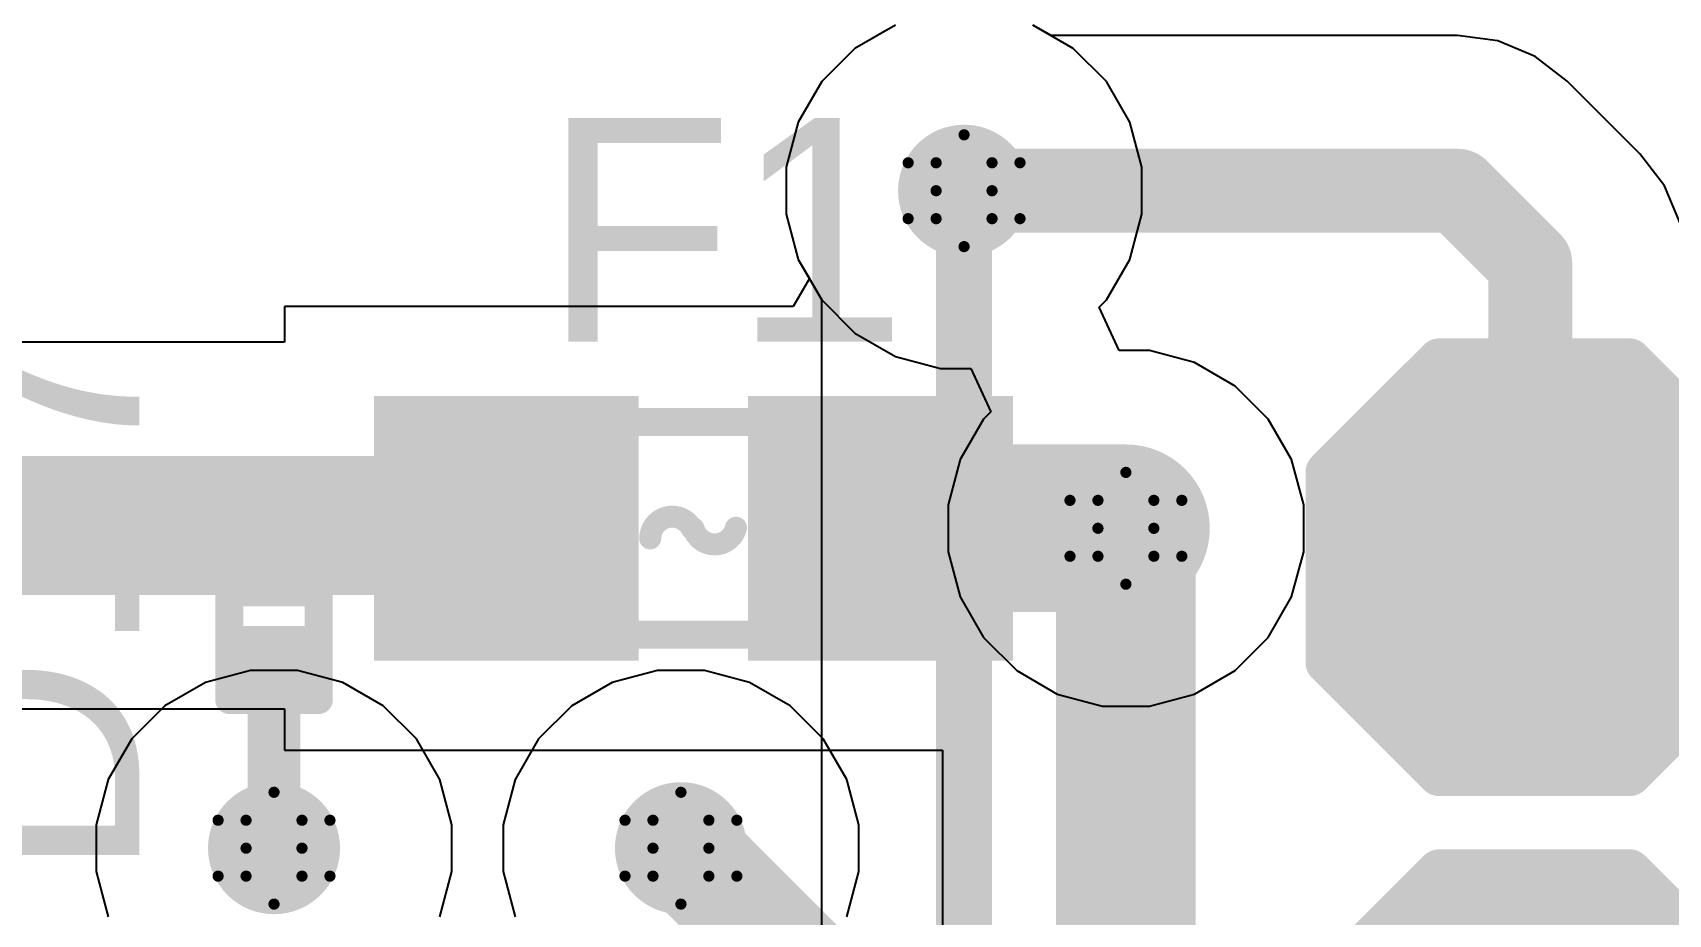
# Model space of a CAD drawing. Header units: inches. Extents: x -3 to 5437, y -3 to 5435.
# Drawn here: x 31.2 to 38.63, y 93.97 to 97.97 of the extents above; entities that cross this region are included whole.
import ezdxf

# ---------------------------------------------------------------- set-up
doc = ezdxf.new("R2010")
doc.units = ezdxf.units.IN
for name, color, linetype in [('Bottom Layer', 5, 'Continuous'), ('Bottom Solder', 6, 'Continuous'), ('Drill Drawing', 1, 'Continuous'), ('GND', 16, 'Continuous'), ('PWR', 76, 'Continuous'), ('Top Layer', 1, 'Continuous'), ('Top Overlay', 2, 'Continuous'), ('Top Paste', 8, 'Continuous'), ('Top Solder', 216, 'Continuous'), ('Via Holes', 16, 'Continuous')]:
    doc.layers.add(name, color=color, linetype=linetype)
doc.styles.add('Arial', font='', dxfattribs={"height": 0.2})
doc.styles.get('Arial').set_extended_font_data('Arial')

# ---------------------------------------------------------------- blocks, each defined once
blk = doc.blocks.new('T__________90')
at = {"layer": 'Top Layer'}
blk.add_hatch(color=1, dxfattribs=at).paths.add_polyline_path([(0.381, 0.762), (-0.381, 0.762), (-0.762, 0.381), (-0.762, -0.381), (-0.381, -0.762), (0.381, -0.762), (0.762, -0.381), (0.762, 0.381)])
at = {"layer": 'Top Paste'}
blk.add_hatch(color=8, dxfattribs=at).paths.add_polyline_path([(0.381, 0.762), (-0.381, 0.762), (-0.762, 0.381), (-0.762, -0.381), (-0.381, -0.762), (0.381, -0.762), (0.762, -0.381), (0.762, 0.381)])
at = {"layer": 'Top Solder'}
blk.add_hatch(color=216, dxfattribs=at).paths.add_polyline_path([(0.4318, 0.8636), (-0.4318, 0.8636), (-0.8636, 0.4318), (-0.8636, -0.4318), (-0.4318, -0.8636), (0.4318, -0.8636), (0.8636, -0.4318), (0.8636, 0.4318)])
at = {"layer": 'Top Overlay'}
for points in [[(-0.9398, 0.4318, 0.2, 0.2, 0), (-0.4318, 0.9398, 0.2, 0.2, 0)], [(-0.4318, 0.9398, 0.2, 0.2, 0), (0.4318, 0.9398, 0.2, 0.2, 0)], [(0.4318, 0.9398, 0.2, 0.2, 0), (0.9398, 0.4318, 0.2, 0.2, 0)], [(-0.9398, -0.4318, 0.2, 0.2, 0), (-0.9398, 0.4318, 0.2, 0.2, 0)], [(0.9398, -0.4318, 0.2, 0.2, 0), (0.9398, 0.4318, 0.2, 0.2, 0)], [(-0.9398, -0.4318, 0.2, 0.2, 0), (-0.4318, -0.9398, 0.2, 0.2, 0)], [(0.4318, -0.9398, 0.2, 0.2, 0), (0.9398, -0.4318, 0.2, 0.2, 0)], [(-0.4318, -0.9398, 0.2, 0.2, 0), (0.4318, -0.9398, 0.2, 0.2, 0)]]:
    blk.add_lwpolyline(points, format="xyseb", dxfattribs=at)
for points in [[(-0.4818, 0.9398, 0.1, 0.1, 1), (-0.3818, 0.9398, 0.1, 0.1, 1)], [(-0.4818, 0.9398, 0.1, 0.1, 1), (-0.3818, 0.9398, 0.1, 0.1, 1)], [(0.3818, 0.9398, 0.1, 0.1, 1), (0.4818, 0.9398, 0.1, 0.1, 1)], [(0.3818, 0.9398, 0.1, 0.1, 1), (0.4818, 0.9398, 0.1, 0.1, 1)], [(-0.9898, 0.4318, 0.1, 0.1, 1), (-0.8898, 0.4318, 0.1, 0.1, 1)], [(-0.9898, 0.4318, 0.1, 0.1, 1), (-0.8898, 0.4318, 0.1, 0.1, 1)], [(0.8898, 0.4318, 0.1, 0.1, 1), (0.9898, 0.4318, 0.1, 0.1, 1)], [(0.8898, 0.4318, 0.1, 0.1, 1), (0.9898, 0.4318, 0.1, 0.1, 1)], [(-0.9898, -0.4318, 0.1, 0.1, 1), (-0.8898, -0.4318, 0.1, 0.1, 1)], [(-0.9898, -0.4318, 0.1, 0.1, 1), (-0.8898, -0.4318, 0.1, 0.1, 1)], [(0.8898, -0.4318, 0.1, 0.1, 1), (0.9898, -0.4318, 0.1, 0.1, 1)], [(0.8898, -0.4318, 0.1, 0.1, 1), (0.9898, -0.4318, 0.1, 0.1, 1)], [(-0.4818, -0.9398, 0.1, 0.1, 1), (-0.3818, -0.9398, 0.1, 0.1, 1)], [(-0.4818, -0.9398, 0.1, 0.1, 1), (-0.3818, -0.9398, 0.1, 0.1, 1)], [(0.3818, -0.9398, 0.1, 0.1, 1), (0.4818, -0.9398, 0.1, 0.1, 1)], [(0.3818, -0.9398, 0.1, 0.1, 1), (0.4818, -0.9398, 0.1, 0.1, 1)]]:
    blk.add_lwpolyline(points, format="xyseb", close=True, dxfattribs=at)
blk = doc.blocks.new('T__________94')
at = {"layer": 'Top Layer'}
blk.add_hatch(color=1, dxfattribs=at).paths.add_polyline_path([(0.381, 0.762), (-0.381, 0.762), (-0.762, 0.381), (-0.762, -0.381), (-0.381, -0.762), (0.381, -0.762), (0.762, -0.381), (0.762, 0.381)])
at = {"layer": 'Top Paste'}
blk.add_hatch(color=8, dxfattribs=at).paths.add_polyline_path([(0.381, 0.762), (-0.381, 0.762), (-0.762, 0.381), (-0.762, -0.381), (-0.381, -0.762), (0.381, -0.762), (0.762, -0.381), (0.762, 0.381)])
at = {"layer": 'Top Solder'}
blk.add_hatch(color=216, dxfattribs=at).paths.add_polyline_path([(0.4318, 0.8636), (-0.4318, 0.8636), (-0.8636, 0.4318), (-0.8636, -0.4318), (-0.4318, -0.8636), (0.4318, -0.8636), (0.8636, -0.4318), (0.8636, 0.4318)])
at = {"layer": 'Top Overlay'}
for points in [[(-0.9398, 0.4318, 0.2, 0.2, 0), (-0.4318, 0.9398, 0.2, 0.2, 0)], [(-0.4318, 0.9398, 0.2, 0.2, 0), (0.4318, 0.9398, 0.2, 0.2, 0)], [(0.4318, 0.9398, 0.2, 0.2, 0), (0.9398, 0.4318, 0.2, 0.2, 0)], [(-0.9398, -0.4318, 0.2, 0.2, 0), (-0.9398, 0.4318, 0.2, 0.2, 0)], [(0.9398, -0.4318, 0.2, 0.2, 0), (0.9398, 0.4318, 0.2, 0.2, 0)], [(-0.9398, -0.4318, 0.2, 0.2, 0), (-0.4318, -0.9398, 0.2, 0.2, 0)], [(0.4318, -0.9398, 0.2, 0.2, 0), (0.9398, -0.4318, 0.2, 0.2, 0)], [(-0.4318, -0.9398, 0.2, 0.2, 0), (0.4318, -0.9398, 0.2, 0.2, 0)]]:
    blk.add_lwpolyline(points, format="xyseb", dxfattribs=at)
for points in [[(-0.4818, 0.9398, 0.1, 0.1, 1), (-0.3818, 0.9398, 0.1, 0.1, 1)], [(-0.4818, 0.9398, 0.1, 0.1, 1), (-0.3818, 0.9398, 0.1, 0.1, 1)], [(0.3818, 0.9398, 0.1, 0.1, 1), (0.4818, 0.9398, 0.1, 0.1, 1)], [(0.3818, 0.9398, 0.1, 0.1, 1), (0.4818, 0.9398, 0.1, 0.1, 1)], [(-0.9898, 0.4318, 0.1, 0.1, 1), (-0.8898, 0.4318, 0.1, 0.1, 1)], [(-0.9898, 0.4318, 0.1, 0.1, 1), (-0.8898, 0.4318, 0.1, 0.1, 1)], [(0.8898, 0.4318, 0.1, 0.1, 1), (0.9898, 0.4318, 0.1, 0.1, 1)], [(0.8898, 0.4318, 0.1, 0.1, 1), (0.9898, 0.4318, 0.1, 0.1, 1)], [(-0.9898, -0.4318, 0.1, 0.1, 1), (-0.8898, -0.4318, 0.1, 0.1, 1)], [(-0.9898, -0.4318, 0.1, 0.1, 1), (-0.8898, -0.4318, 0.1, 0.1, 1)], [(0.8898, -0.4318, 0.1, 0.1, 1), (0.9898, -0.4318, 0.1, 0.1, 1)], [(0.8898, -0.4318, 0.1, 0.1, 1), (0.9898, -0.4318, 0.1, 0.1, 1)], [(-0.4818, -0.9398, 0.1, 0.1, 1), (-0.3818, -0.9398, 0.1, 0.1, 1)], [(-0.4818, -0.9398, 0.1, 0.1, 1), (-0.3818, -0.9398, 0.1, 0.1, 1)], [(0.3818, -0.9398, 0.1, 0.1, 1), (0.4818, -0.9398, 0.1, 0.1, 1)], [(0.3818, -0.9398, 0.1, 0.1, 1), (0.4818, -0.9398, 0.1, 0.1, 1)]]:
    blk.add_lwpolyline(points, format="xyseb", close=True, dxfattribs=at)
blk = doc.blocks.new('F____0603_209')
at = {"layer": 'Top Layer'}
for points in [[(-0.35, -0.5), (-1.35, -0.5), (-1.35, 0.5), (-0.35, 0.5)], [(1.35, -0.5), (0.35, -0.5), (0.35, 0.5), (1.35, 0.5)]]:
    blk.add_hatch(color=1, dxfattribs=at).paths.add_polyline_path(points)
at = {"layer": 'Top Paste'}
for points in [[(-0.35, -0.5), (-1.35, -0.5), (-1.35, 0.5), (-0.35, 0.5)], [(1.35, -0.5), (0.35, -0.5), (0.35, 0.5), (1.35, 0.5)]]:
    blk.add_hatch(color=8, dxfattribs=at).paths.add_polyline_path(points)
at = {"layer": 'Top Solder'}
for points in [[(-0.2484, -0.6016), (-1.4516, -0.6016), (-1.4516, 0.6016), (-0.2484, 0.6016)], [(1.4516, -0.6016), (0.2484, -0.6016), (0.2484, 0.6016), (1.4516, 0.6016)]]:
    blk.add_hatch(color=216, dxfattribs=at).paths.add_polyline_path(points)
at = {"layer": 'Top Overlay'}
for points in [[(0.254, 0.4826, 0.127, 0.127, 0), (-0.254, 0.4826, 0.127, 0.127, 0)], [(-0.1933, -0.0026, 0.1, 0.1, -0.770164), (0, 0, 0.1, 0.1, 0)], [(0.1963, 0.046, 0.1, 0.1, -0.784117), (0.0071, 0.002, 0.1, 0.1, 0)], [(0.254, -0.4826, 0.127, 0.127, 0), (-0.254, -0.4826, 0.127, 0.127, 0)]]:
    blk.add_lwpolyline(points, format="xyseb", dxfattribs=at)
for points in [[(-0.2857, 0.4826, 0.0635, 0.0635, 1), (-0.2223, 0.4826, 0.0635, 0.0635, 1)], [(0.2223, 0.4826, 0.0635, 0.0635, 1), (0.2857, 0.4826, 0.0635, 0.0635, 1)], [(0.1713, 0.046, 0.05, 0.05, 1), (0.2213, 0.046, 0.05, 0.05, 1)], [(-0.2183, -0.0026, 0.05, 0.05, 1), (-0.1684, -0.0026, 0.05, 0.05, 1)], [(-0.025, 0, 0.05, 0.05, 1), (0.025, 0, 0.05, 0.05, 1)], [(-0.0179, 0.002, 0.05, 0.05, 1), (0.0321, 0.002, 0.05, 0.05, 1)], [(-0.2857, -0.4826, 0.0635, 0.0635, 1), (-0.2223, -0.4826, 0.0635, 0.0635, 1)], [(0.2223, -0.4826, 0.0635, 0.0635, 1), (0.2857, -0.4826, 0.0635, 0.0635, 1)]]:
    blk.add_lwpolyline(points, format="xyseb", close=True, dxfattribs=at)
blk = doc.blocks.new('DSN0603_2_212')
at = {"layer": 'Top Layer'}
for points in [[(-0.3, 0.12), (-0.1, 0.12), (-0.1, -0.12), (-0.3, -0.12)], [(0.1, 0.12), (0.3, 0.12), (0.3, -0.12), (0.1, -0.12)]]:
    blk.add_hatch(color=1, dxfattribs=at).paths.add_polyline_path(points)
at = {"layer": 'Top Paste'}
for points in [[(-0.3, 0.12), (-0.1, 0.12), (-0.1, -0.12), (-0.3, -0.12)], [(0.1, 0.12), (0.3, 0.12), (0.3, -0.12), (0.1, -0.12)]]:
    blk.add_hatch(color=8, dxfattribs=at).paths.add_polyline_path(points)
at = {"layer": 'Top Solder'}
for points in [[(-0.355, 0.175), (-0.045, 0.175), (-0.045, -0.175), (-0.355, -0.175)], [(0.045, 0.175), (0.355, 0.175), (0.355, -0.175), (0.045, -0.175)]]:
    blk.add_hatch(color=216, dxfattribs=at).paths.add_polyline_path(points)
at = {"layer": 'Top Overlay'}
for points in [[(-0.381, 0.2032, 0.127, 0.127, 0), (0.381, 0.2032, 0.127, 0.127, 0)], [(-0.381, 0.2032, 0.127, 0.127, 0), (-0.381, -0.2032, 0.127, 0.127, 0)], [(0.381, 0.2032, 0.127, 0.127, 0), (0.381, -0.2032, 0.127, 0.127, 0)], [(-0.381, -0.2032, 0.127, 0.127, 0), (0.381, -0.2032, 0.127, 0.127, 0)]]:
    blk.add_lwpolyline(points, format="xyseb", dxfattribs=at)
for points in [[(-0.4128, 0.2032, 0.0635, 0.0635, 1), (-0.3493, 0.2032, 0.0635, 0.0635, 1)], [(-0.4128, 0.2032, 0.0635, 0.0635, 1), (-0.3493, 0.2032, 0.0635, 0.0635, 1)], [(0.3493, 0.2032, 0.0635, 0.0635, 1), (0.4128, 0.2032, 0.0635, 0.0635, 1)], [(0.3493, 0.2032, 0.0635, 0.0635, 1), (0.4128, 0.2032, 0.0635, 0.0635, 1)], [(-0.4128, -0.2032, 0.0635, 0.0635, 1), (-0.3493, -0.2032, 0.0635, 0.0635, 1)], [(-0.4128, -0.2032, 0.0635, 0.0635, 1), (-0.3493, -0.2032, 0.0635, 0.0635, 1)], [(0.3493, -0.2032, 0.0635, 0.0635, 1), (0.4128, -0.2032, 0.0635, 0.0635, 1)], [(0.3493, -0.2032, 0.0635, 0.0635, 1), (0.4128, -0.2032, 0.0635, 0.0635, 1)]]:
    blk.add_lwpolyline(points, format="xyseb", close=True, dxfattribs=at)

msp = doc.modelspace()

# ---------------------------------------------------------------- hatches: boundary and pattern name
at = {"layer": 'Bottom Layer'}
h = msp.add_hatch(color=5, dxfattribs=at)
edge = h.paths.add_edge_path()
edge.add_arc((35.433, 97.2566), 0.3, 0, 360)
h = msp.add_hatch(color=5, dxfattribs=at)
edge = h.paths.add_edge_path()
edge.add_arc((36.1681, 95.7228), 0.3, 0, 360)
h = msp.add_hatch(color=5, dxfattribs=at)
edge = h.paths.add_edge_path()
edge.add_arc((32.2986, 94.2694), 0.3, 0, 360)
h = msp.add_hatch(color=5, dxfattribs=at)
edge = h.paths.add_edge_path()
edge.add_arc((34.1469, 94.2694), 0.3, 0, 360)
at = {"layer": 'Bottom Solder'}
h = msp.add_hatch(color=6, dxfattribs=at)
edge = h.paths.add_edge_path()
edge.add_arc((36.1681, 95.7228), 0.15, 0, 360)
h = msp.add_hatch(color=6, dxfattribs=at)
edge = h.paths.add_edge_path()
edge.add_arc((32.2986, 94.2694), 0.15, 0, 360)
at = {"layer": 'GND'}
h = msp.add_hatch(color=16, dxfattribs=at)
edge = h.paths.add_edge_path()
edge.add_arc((35.433, 97.2566), 0.3, 0, 360)
h = msp.add_hatch(color=16, dxfattribs=at)
edge = h.paths.add_edge_path()
edge.add_arc((36.1681, 95.7228), 0.3, 0, 360)
h = msp.add_hatch(color=16, dxfattribs=at)
edge = h.paths.add_edge_path()
edge.add_arc((32.2986, 94.2694), 0.3, 0, 360)
h = msp.add_hatch(color=16, dxfattribs=at)
edge = h.paths.add_edge_path()
edge.add_arc((34.1469, 94.2694), 0.3, 0, 360)
at = {"layer": 'PWR'}
h = msp.add_hatch(color=76, dxfattribs=at)
edge = h.paths.add_edge_path()
edge.add_arc((35.433, 97.2566), 0.3, 0, 360)
h = msp.add_hatch(color=76, dxfattribs=at)
edge = h.paths.add_edge_path()
edge.add_arc((36.1681, 95.7228), 0.3, 0, 360)
h = msp.add_hatch(color=76, dxfattribs=at)
edge = h.paths.add_edge_path()
edge.add_arc((32.2986, 94.2694), 0.3, 0, 360)
h = msp.add_hatch(color=76, dxfattribs=at)
edge = h.paths.add_edge_path()
edge.add_arc((34.1469, 94.2694), 0.3, 0, 360)
at = {"layer": 'Top Layer'}
h = msp.add_hatch(color=1, dxfattribs=at)
edge = h.paths.add_edge_path()
edge.add_arc((35.433, 97.2566), 0.3, 0, 360)
for points in [[(28.8442, 95.4202), (33.8535, 95.4202), (33.8535, 96.0511), (28.8442, 96.0511)], [(32.1786, 94.2694), (32.4186, 94.2694), (32.4186, 95.1234), (32.1786, 95.1234)]]:
    msp.add_hatch(color=1, dxfattribs=at).paths.add_polyline_path(points)
h = msp.add_hatch(color=1, dxfattribs=at)
edge = h.paths.add_edge_path()
edge.add_arc((36.1681, 95.7228), 0.3, 0, 360)
h = msp.add_hatch(color=1, dxfattribs=at)
edge = h.paths.add_edge_path()
edge.add_arc((32.2986, 94.2694), 0.3, 0, 360)
h = msp.add_hatch(color=1, dxfattribs=at)
edge = h.paths.add_edge_path()
edge.add_arc((34.1469, 94.2694), 0.3, 0, 360)
at = {"layer": 'Top Solder'}
h = msp.add_hatch(color=216, dxfattribs=at)
edge = h.paths.add_edge_path()
edge.add_arc((36.1681, 95.7228), 0.15, 0, 360)
h = msp.add_hatch(color=216, dxfattribs=at)
edge = h.paths.add_edge_path()
edge.add_arc((32.2986, 94.2694), 0.15, 0, 360)
at = {"layer": 'Via Holes'}
h = msp.add_hatch(color=7, dxfattribs=at)
edge = h.paths.add_edge_path()
edge.add_arc((35.433, 97.2566), 0.15, 0, 360)
h = msp.add_hatch(color=7, dxfattribs=at)
edge = h.paths.add_edge_path()
edge.add_arc((36.1681, 95.7228), 0.15, 0, 360)
h = msp.add_hatch(color=7, dxfattribs=at)
edge = h.paths.add_edge_path()
edge.add_arc((32.2986, 94.2694), 0.15, 0, 360)
h = msp.add_hatch(color=7, dxfattribs=at)
edge = h.paths.add_edge_path()
edge.add_arc((34.1469, 94.2694), 0.15, 0, 360)

# ---------------------------------------------------------------- linework, layer by layer
at = {"layer": 'Bottom Layer'}
for p, q in [((35.0837, 97.9879), (34.9369, 97.9032)), ((34.9369, 97.9032), (34.7864, 97.7527)), ((34.7864, 97.7527), (34.6801, 97.5685)), ((34.6801, 97.5685), (34.625, 97.363)), ((34.625, 97.363), (34.625, 97.1502)), ((34.625, 97.1502), (34.6801, 96.9447)), ((34.6801, 96.9447), (34.7856, 96.762)), ((34.7856, 96.762), (34.7856, 86.0221))]:
    msp.add_line(p, q, dxfattribs=at)
for points in [[(35.433, 86.0221, 0.254, 0.254, 0), (35.433, 97.2566, 0.254, 0.254, 0)], [(36.1681, 88.0367, 0.508, 0.508, 0), (36.1681, 95.7228, 0.508, 0.508, 0)]]:
    msp.add_lwpolyline(points, format="xyseb", dxfattribs=at)
for points in [[(35.3695, 97.2566, 0.127, 0.127, 1), (35.4965, 97.2566, 0.127, 0.127, 1)], [(36.0411, 95.7228, 0.254, 0.254, 1), (36.2951, 95.7228, 0.254, 0.254, 1)]]:
    msp.add_lwpolyline(points, format="xyseb", close=True, dxfattribs=at)
at = {"layer": 'Drill Drawing'}
for points in [[(35.306, 97.3836, 0.0508, 0.0508, 0), (35.433, 97.5106, 0.0508, 0.0508, 0)], [(35.433, 97.5106, 0.0508, 0.0508, 0), (35.56, 97.3836, 0.0508, 0.0508, 0)], [(35.179, 97.3836, 0.0508, 0.0508, 0), (35.306, 97.2566, 0.0508, 0.0508, 0)], [(35.179, 97.3836, 0.0508, 0.0508, 0), (35.306, 97.3836, 0.0508, 0.0508, 0)], [(35.56, 97.3836, 0.0508, 0.0508, 0), (35.687, 97.3836, 0.0508, 0.0508, 0)], [(35.56, 97.2566, 0.0508, 0.0508, 0), (35.687, 97.3836, 0.0508, 0.0508, 0)], [(35.179, 97.1296, 0.0508, 0.0508, 0), (35.306, 97.2566, 0.0508, 0.0508, 0)], [(35.56, 97.2566, 0.0508, 0.0508, 0), (35.687, 97.1296, 0.0508, 0.0508, 0)], [(35.179, 97.1296, 0.0508, 0.0508, 0), (35.306, 97.1296, 0.0508, 0.0508, 0)], [(35.306, 97.1296, 0.0508, 0.0508, 0), (35.433, 97.0026, 0.0508, 0.0508, 0)], [(35.433, 97.0026, 0.0508, 0.0508, 0), (35.56, 97.1296, 0.0508, 0.0508, 0)], [(35.56, 97.1296, 0.0508, 0.0508, 0), (35.687, 97.1296, 0.0508, 0.0508, 0)], [(36.0411, 95.8498, 0.0508, 0.0508, 0), (36.1681, 95.9768, 0.0508, 0.0508, 0)], [(36.1681, 95.9768, 0.0508, 0.0508, 0), (36.2951, 95.8498, 0.0508, 0.0508, 0)], [(35.9141, 95.8498, 0.0508, 0.0508, 0), (36.0411, 95.7228, 0.0508, 0.0508, 0)], [(35.9141, 95.8498, 0.0508, 0.0508, 0), (36.0411, 95.8498, 0.0508, 0.0508, 0)], [(36.2951, 95.8498, 0.0508, 0.0508, 0), (36.4221, 95.8498, 0.0508, 0.0508, 0)], [(36.2951, 95.7228, 0.0508, 0.0508, 0), (36.4221, 95.8498, 0.0508, 0.0508, 0)], [(35.9141, 95.5958, 0.0508, 0.0508, 0), (36.0411, 95.7228, 0.0508, 0.0508, 0)], [(36.2951, 95.7228, 0.0508, 0.0508, 0), (36.4221, 95.5958, 0.0508, 0.0508, 0)], [(35.9141, 95.5958, 0.0508, 0.0508, 0), (36.0411, 95.5958, 0.0508, 0.0508, 0)], [(36.0411, 95.5958, 0.0508, 0.0508, 0), (36.1681, 95.4688, 0.0508, 0.0508, 0)], [(36.1681, 95.4688, 0.0508, 0.0508, 0), (36.2951, 95.5958, 0.0508, 0.0508, 0)], [(36.2951, 95.5958, 0.0508, 0.0508, 0), (36.4221, 95.5958, 0.0508, 0.0508, 0)], [(32.1716, 94.3964, 0.0508, 0.0508, 0), (32.2986, 94.5234, 0.0508, 0.0508, 0)], [(32.2986, 94.5234, 0.0508, 0.0508, 0), (32.4256, 94.3964, 0.0508, 0.0508, 0)], [(34.0199, 94.3964, 0.0508, 0.0508, 0), (34.1469, 94.5234, 0.0508, 0.0508, 0)], [(34.1469, 94.5234, 0.0508, 0.0508, 0), (34.2739, 94.3964, 0.0508, 0.0508, 0)], [(32.0446, 94.3964, 0.0508, 0.0508, 0), (32.1716, 94.2694, 0.0508, 0.0508, 0)], [(32.0446, 94.3964, 0.0508, 0.0508, 0), (32.1716, 94.3964, 0.0508, 0.0508, 0)], [(32.4256, 94.3964, 0.0508, 0.0508, 0), (32.5526, 94.3964, 0.0508, 0.0508, 0)], [(32.4256, 94.2694, 0.0508, 0.0508, 0), (32.5526, 94.3964, 0.0508, 0.0508, 0)], [(33.8929, 94.3964, 0.0508, 0.0508, 0), (34.0199, 94.2694, 0.0508, 0.0508, 0)], [(33.8929, 94.3964, 0.0508, 0.0508, 0), (34.0199, 94.3964, 0.0508, 0.0508, 0)], [(34.2739, 94.3964, 0.0508, 0.0508, 0), (34.4009, 94.3964, 0.0508, 0.0508, 0)], [(34.2739, 94.2694, 0.0508, 0.0508, 0), (34.4009, 94.3964, 0.0508, 0.0508, 0)], [(32.0446, 94.1424, 0.0508, 0.0508, 0), (32.1716, 94.2694, 0.0508, 0.0508, 0)], [(32.4256, 94.2694, 0.0508, 0.0508, 0), (32.5526, 94.1424, 0.0508, 0.0508, 0)], [(33.8929, 94.1424, 0.0508, 0.0508, 0), (34.0199, 94.2694, 0.0508, 0.0508, 0)], [(34.2739, 94.2694, 0.0508, 0.0508, 0), (34.4009, 94.1424, 0.0508, 0.0508, 0)], [(32.0446, 94.1424, 0.0508, 0.0508, 0), (32.1716, 94.1424, 0.0508, 0.0508, 0)], [(32.1716, 94.1424, 0.0508, 0.0508, 0), (32.2986, 94.0154, 0.0508, 0.0508, 0)], [(32.2986, 94.0154, 0.0508, 0.0508, 0), (32.4256, 94.1424, 0.0508, 0.0508, 0)], [(32.4256, 94.1424, 0.0508, 0.0508, 0), (32.5526, 94.1424, 0.0508, 0.0508, 0)], [(33.8929, 94.1424, 0.0508, 0.0508, 0), (34.0199, 94.1424, 0.0508, 0.0508, 0)], [(34.0199, 94.1424, 0.0508, 0.0508, 0), (34.1469, 94.0154, 0.0508, 0.0508, 0)], [(34.1469, 94.0154, 0.0508, 0.0508, 0), (34.2739, 94.1424, 0.0508, 0.0508, 0)], [(34.2739, 94.1424, 0.0508, 0.0508, 0), (34.4009, 94.1424, 0.0508, 0.0508, 0)]]:
    msp.add_lwpolyline(points, format="xyseb", dxfattribs=at)
for points in [[(35.4203, 97.5106, 0.0254, 0.0254, 1), (35.4457, 97.5106, 0.0254, 0.0254, 1)], [(35.4203, 97.5106, 0.0254, 0.0254, 1), (35.4457, 97.5106, 0.0254, 0.0254, 1)], [(35.1663, 97.3836, 0.0254, 0.0254, 1), (35.1917, 97.3836, 0.0254, 0.0254, 1)], [(35.1663, 97.3836, 0.0254, 0.0254, 1), (35.1917, 97.3836, 0.0254, 0.0254, 1)], [(35.2933, 97.3836, 0.0254, 0.0254, 1), (35.3187, 97.3836, 0.0254, 0.0254, 1)], [(35.2933, 97.3836, 0.0254, 0.0254, 1), (35.3187, 97.3836, 0.0254, 0.0254, 1)], [(35.5473, 97.3836, 0.0254, 0.0254, 1), (35.5727, 97.3836, 0.0254, 0.0254, 1)], [(35.5473, 97.3836, 0.0254, 0.0254, 1), (35.5727, 97.3836, 0.0254, 0.0254, 1)], [(35.6743, 97.3836, 0.0254, 0.0254, 1), (35.6997, 97.3836, 0.0254, 0.0254, 1)], [(35.6743, 97.3836, 0.0254, 0.0254, 1), (35.6997, 97.3836, 0.0254, 0.0254, 1)], [(35.2933, 97.2566, 0.0254, 0.0254, 1), (35.3187, 97.2566, 0.0254, 0.0254, 1)], [(35.2933, 97.2566, 0.0254, 0.0254, 1), (35.3187, 97.2566, 0.0254, 0.0254, 1)], [(35.5473, 97.2566, 0.0254, 0.0254, 1), (35.5727, 97.2566, 0.0254, 0.0254, 1)], [(35.5473, 97.2566, 0.0254, 0.0254, 1), (35.5727, 97.2566, 0.0254, 0.0254, 1)], [(35.1663, 97.1296, 0.0254, 0.0254, 1), (35.1917, 97.1296, 0.0254, 0.0254, 1)], [(35.1663, 97.1296, 0.0254, 0.0254, 1), (35.1917, 97.1296, 0.0254, 0.0254, 1)], [(35.2933, 97.1296, 0.0254, 0.0254, 1), (35.3187, 97.1296, 0.0254, 0.0254, 1)], [(35.2933, 97.1296, 0.0254, 0.0254, 1), (35.3187, 97.1296, 0.0254, 0.0254, 1)], [(35.5473, 97.1296, 0.0254, 0.0254, 1), (35.5727, 97.1296, 0.0254, 0.0254, 1)], [(35.5473, 97.1296, 0.0254, 0.0254, 1), (35.5727, 97.1296, 0.0254, 0.0254, 1)], [(35.6743, 97.1296, 0.0254, 0.0254, 1), (35.6997, 97.1296, 0.0254, 0.0254, 1)], [(35.6743, 97.1296, 0.0254, 0.0254, 1), (35.6997, 97.1296, 0.0254, 0.0254, 1)], [(35.4203, 97.0026, 0.0254, 0.0254, 1), (35.4457, 97.0026, 0.0254, 0.0254, 1)], [(35.4203, 97.0026, 0.0254, 0.0254, 1), (35.4457, 97.0026, 0.0254, 0.0254, 1)], [(36.1554, 95.9768, 0.0254, 0.0254, 1), (36.1808, 95.9768, 0.0254, 0.0254, 1)], [(36.1554, 95.9768, 0.0254, 0.0254, 1), (36.1808, 95.9768, 0.0254, 0.0254, 1)], [(35.9014, 95.8498, 0.0254, 0.0254, 1), (35.9268, 95.8498, 0.0254, 0.0254, 1)], [(35.9014, 95.8498, 0.0254, 0.0254, 1), (35.9268, 95.8498, 0.0254, 0.0254, 1)], [(36.0284, 95.8498, 0.0254, 0.0254, 1), (36.0538, 95.8498, 0.0254, 0.0254, 1)], [(36.0284, 95.8498, 0.0254, 0.0254, 1), (36.0538, 95.8498, 0.0254, 0.0254, 1)], [(36.2824, 95.8498, 0.0254, 0.0254, 1), (36.3078, 95.8498, 0.0254, 0.0254, 1)], [(36.2824, 95.8498, 0.0254, 0.0254, 1), (36.3078, 95.8498, 0.0254, 0.0254, 1)], [(36.4094, 95.8498, 0.0254, 0.0254, 1), (36.4348, 95.8498, 0.0254, 0.0254, 1)], [(36.4094, 95.8498, 0.0254, 0.0254, 1), (36.4348, 95.8498, 0.0254, 0.0254, 1)], [(36.0284, 95.7228, 0.0254, 0.0254, 1), (36.0538, 95.7228, 0.0254, 0.0254, 1)], [(36.0284, 95.7228, 0.0254, 0.0254, 1), (36.0538, 95.7228, 0.0254, 0.0254, 1)], [(36.2824, 95.7228, 0.0254, 0.0254, 1), (36.3078, 95.7228, 0.0254, 0.0254, 1)], [(36.2824, 95.7228, 0.0254, 0.0254, 1), (36.3078, 95.7228, 0.0254, 0.0254, 1)], [(35.9014, 95.5958, 0.0254, 0.0254, 1), (35.9268, 95.5958, 0.0254, 0.0254, 1)], [(35.9014, 95.5958, 0.0254, 0.0254, 1), (35.9268, 95.5958, 0.0254, 0.0254, 1)], [(36.0284, 95.5958, 0.0254, 0.0254, 1), (36.0538, 95.5958, 0.0254, 0.0254, 1)], [(36.0284, 95.5958, 0.0254, 0.0254, 1), (36.0538, 95.5958, 0.0254, 0.0254, 1)], [(36.2824, 95.5958, 0.0254, 0.0254, 1), (36.3078, 95.5958, 0.0254, 0.0254, 1)], [(36.2824, 95.5958, 0.0254, 0.0254, 1), (36.3078, 95.5958, 0.0254, 0.0254, 1)], [(36.4094, 95.5958, 0.0254, 0.0254, 1), (36.4348, 95.5958, 0.0254, 0.0254, 1)], [(36.4094, 95.5958, 0.0254, 0.0254, 1), (36.4348, 95.5958, 0.0254, 0.0254, 1)], [(36.1554, 95.4688, 0.0254, 0.0254, 1), (36.1808, 95.4688, 0.0254, 0.0254, 1)], [(36.1554, 95.4688, 0.0254, 0.0254, 1), (36.1808, 95.4688, 0.0254, 0.0254, 1)], [(32.2859, 94.5234, 0.0254, 0.0254, 1), (32.3113, 94.5234, 0.0254, 0.0254, 1)], [(32.2859, 94.5234, 0.0254, 0.0254, 1), (32.3113, 94.5234, 0.0254, 0.0254, 1)], [(34.1342, 94.5234, 0.0254, 0.0254, 1), (34.1596, 94.5234, 0.0254, 0.0254, 1)], [(34.1342, 94.5234, 0.0254, 0.0254, 1), (34.1596, 94.5234, 0.0254, 0.0254, 1)], [(32.0319, 94.3964, 0.0254, 0.0254, 1), (32.0573, 94.3964, 0.0254, 0.0254, 1)], [(32.0319, 94.3964, 0.0254, 0.0254, 1), (32.0573, 94.3964, 0.0254, 0.0254, 1)], [(32.1589, 94.3964, 0.0254, 0.0254, 1), (32.1843, 94.3964, 0.0254, 0.0254, 1)], [(32.1589, 94.3964, 0.0254, 0.0254, 1), (32.1843, 94.3964, 0.0254, 0.0254, 1)], [(32.4129, 94.3964, 0.0254, 0.0254, 1), (32.4383, 94.3964, 0.0254, 0.0254, 1)], [(32.4129, 94.3964, 0.0254, 0.0254, 1), (32.4383, 94.3964, 0.0254, 0.0254, 1)], [(32.5399, 94.3964, 0.0254, 0.0254, 1), (32.5653, 94.3964, 0.0254, 0.0254, 1)], [(32.5399, 94.3964, 0.0254, 0.0254, 1), (32.5653, 94.3964, 0.0254, 0.0254, 1)], [(33.8802, 94.3964, 0.0254, 0.0254, 1), (33.9056, 94.3964, 0.0254, 0.0254, 1)], [(33.8802, 94.3964, 0.0254, 0.0254, 1), (33.9056, 94.3964, 0.0254, 0.0254, 1)], [(34.0072, 94.3964, 0.0254, 0.0254, 1), (34.0326, 94.3964, 0.0254, 0.0254, 1)], [(34.0072, 94.3964, 0.0254, 0.0254, 1), (34.0326, 94.3964, 0.0254, 0.0254, 1)], [(34.2612, 94.3964, 0.0254, 0.0254, 1), (34.2866, 94.3964, 0.0254, 0.0254, 1)], [(34.2612, 94.3964, 0.0254, 0.0254, 1), (34.2866, 94.3964, 0.0254, 0.0254, 1)], [(34.3882, 94.3964, 0.0254, 0.0254, 1), (34.4136, 94.3964, 0.0254, 0.0254, 1)], [(34.3882, 94.3964, 0.0254, 0.0254, 1), (34.4136, 94.3964, 0.0254, 0.0254, 1)], [(32.1589, 94.2694, 0.0254, 0.0254, 1), (32.1843, 94.2694, 0.0254, 0.0254, 1)], [(32.1589, 94.2694, 0.0254, 0.0254, 1), (32.1843, 94.2694, 0.0254, 0.0254, 1)], [(32.4129, 94.2694, 0.0254, 0.0254, 1), (32.4383, 94.2694, 0.0254, 0.0254, 1)], [(32.4129, 94.2694, 0.0254, 0.0254, 1), (32.4383, 94.2694, 0.0254, 0.0254, 1)], [(34.0072, 94.2694, 0.0254, 0.0254, 1), (34.0326, 94.2694, 0.0254, 0.0254, 1)], [(34.0072, 94.2694, 0.0254, 0.0254, 1), (34.0326, 94.2694, 0.0254, 0.0254, 1)], [(34.2612, 94.2694, 0.0254, 0.0254, 1), (34.2866, 94.2694, 0.0254, 0.0254, 1)], [(34.2612, 94.2694, 0.0254, 0.0254, 1), (34.2866, 94.2694, 0.0254, 0.0254, 1)], [(32.0319, 94.1424, 0.0254, 0.0254, 1), (32.0573, 94.1424, 0.0254, 0.0254, 1)], [(32.0319, 94.1424, 0.0254, 0.0254, 1), (32.0573, 94.1424, 0.0254, 0.0254, 1)], [(32.1589, 94.1424, 0.0254, 0.0254, 1), (32.1843, 94.1424, 0.0254, 0.0254, 1)], [(32.1589, 94.1424, 0.0254, 0.0254, 1), (32.1843, 94.1424, 0.0254, 0.0254, 1)], [(32.4129, 94.1424, 0.0254, 0.0254, 1), (32.4383, 94.1424, 0.0254, 0.0254, 1)], [(32.4129, 94.1424, 0.0254, 0.0254, 1), (32.4383, 94.1424, 0.0254, 0.0254, 1)], [(32.5399, 94.1424, 0.0254, 0.0254, 1), (32.5653, 94.1424, 0.0254, 0.0254, 1)], [(32.5399, 94.1424, 0.0254, 0.0254, 1), (32.5653, 94.1424, 0.0254, 0.0254, 1)], [(33.8802, 94.1424, 0.0254, 0.0254, 1), (33.9056, 94.1424, 0.0254, 0.0254, 1)], [(33.8802, 94.1424, 0.0254, 0.0254, 1), (33.9056, 94.1424, 0.0254, 0.0254, 1)], [(34.0072, 94.1424, 0.0254, 0.0254, 1), (34.0326, 94.1424, 0.0254, 0.0254, 1)], [(34.0072, 94.1424, 0.0254, 0.0254, 1), (34.0326, 94.1424, 0.0254, 0.0254, 1)], [(34.2612, 94.1424, 0.0254, 0.0254, 1), (34.2866, 94.1424, 0.0254, 0.0254, 1)], [(34.2612, 94.1424, 0.0254, 0.0254, 1), (34.2866, 94.1424, 0.0254, 0.0254, 1)], [(34.3882, 94.1424, 0.0254, 0.0254, 1), (34.4136, 94.1424, 0.0254, 0.0254, 1)], [(34.3882, 94.1424, 0.0254, 0.0254, 1), (34.4136, 94.1424, 0.0254, 0.0254, 1)], [(32.2859, 94.0154, 0.0254, 0.0254, 1), (32.3113, 94.0154, 0.0254, 0.0254, 1)], [(32.2859, 94.0154, 0.0254, 0.0254, 1), (32.3113, 94.0154, 0.0254, 0.0254, 1)], [(34.1342, 94.0154, 0.0254, 0.0254, 1), (34.1596, 94.0154, 0.0254, 0.0254, 1)], [(34.1342, 94.0154, 0.0254, 0.0254, 1), (34.1596, 94.0154, 0.0254, 0.0254, 1)]]:
    msp.add_lwpolyline(points, format="xyseb", close=True, dxfattribs=at)
at = {"layer": 'GND'}
for p, q in [((35.1211, 98.0095), (34.9369, 97.9032)), ((35.9291, 97.9032), (35.7449, 98.0095)), ((34.9369, 97.9032), (34.7864, 97.7527)), ((36.0796, 97.7527), (35.9291, 97.9032)), ((34.7864, 97.7527), (34.6801, 97.5685)), ((36.1859, 97.5685), (36.0796, 97.7527)), ((34.6801, 97.5685), (34.625, 97.363)), ((36.241, 97.363), (36.1859, 97.5685)), ((34.625, 97.363), (34.625, 97.1502)), ((36.241, 97.1502), (36.241, 97.363)), ((34.625, 97.1502), (34.6801, 96.9447)), ((36.1859, 96.9447), (36.241, 97.1502)), ((34.6801, 96.9447), (34.7864, 96.7605)), ((36.0796, 96.7605), (36.1859, 96.9447)), ((34.7864, 96.7605), (34.9369, 96.61)), ((36.047, 96.7279), (36.0796, 96.7605)), ((36.1372, 96.5308), (36.047, 96.7279)), ((34.9369, 96.61), (35.1211, 96.5037)), ((36.2745, 96.5308), (36.1372, 96.5308)), ((36.48, 96.4757), (36.2745, 96.5308)), ((35.1211, 96.5037), (35.3266, 96.4486)), ((35.3266, 96.4486), (35.4638, 96.4486)), ((35.4638, 96.4486), (35.5541, 96.2515)), ((36.6642, 96.3693), (36.48, 96.4757)), ((36.8146, 96.2189), (36.6642, 96.3693)), ((35.5215, 96.2189), (35.4152, 96.0347)), ((35.5541, 96.2515), (35.5215, 96.2189)), ((36.921, 96.0347), (36.8146, 96.2189)), ((35.4152, 96.0347), (35.3601, 95.8292)), ((36.9761, 95.8292), (36.921, 96.0347)), ((35.3601, 95.8292), (35.3601, 95.6164)), ((36.9761, 95.6164), (36.9761, 95.8292)), ((35.3601, 95.6164), (35.4152, 95.4109)), ((36.921, 95.4109), (36.9761, 95.6164)), ((35.4152, 95.4109), (35.5215, 95.2267)), ((36.8146, 95.2267), (36.921, 95.4109)), ((35.5215, 95.2267), (35.672, 95.0762)), ((36.6642, 95.0762), (36.8146, 95.2267)), ((35.672, 95.0762), (35.8562, 94.9699)), ((36.48, 94.9699), (36.6642, 95.0762)), ((35.8562, 94.9699), (36.0617, 94.9148)), ((36.2745, 94.9148), (36.48, 94.9699)), ((36.0617, 94.9148), (36.2745, 94.9148))]:
    msp.add_line(p, q, dxfattribs=at)
at = {"layer": 'PWR'}
for p, q in [((35.1211, 98.0095), (34.9369, 97.9032)), ((35.9291, 97.9032), (35.7449, 98.0095)), ((34.9369, 97.9032), (34.7864, 97.7527)), ((36.0796, 97.7527), (35.9291, 97.9032)), ((34.7864, 97.7527), (34.6801, 97.5685)), ((36.1859, 97.5685), (36.0796, 97.7527)), ((34.6801, 97.5685), (34.625, 97.363)), ((36.241, 97.363), (36.1859, 97.5685)), ((34.625, 97.363), (34.625, 97.1502)), ((36.241, 97.1502), (36.241, 97.363)), ((34.625, 97.1502), (34.6801, 96.9447)), ((36.1859, 96.9447), (36.241, 97.1502)), ((34.6801, 96.9447), (34.7864, 96.7605)), ((36.0796, 96.7605), (36.1859, 96.9447)), ((34.7864, 96.7605), (34.9369, 96.61)), ((36.047, 96.7279), (36.0796, 96.7605)), ((36.1372, 96.5308), (36.047, 96.7279)), ((34.9369, 96.61), (35.1211, 96.5037)), ((36.2745, 96.5308), (36.1372, 96.5308)), ((36.48, 96.4757), (36.2745, 96.5308)), ((35.1211, 96.5037), (35.3266, 96.4486)), ((35.3266, 96.4486), (35.4638, 96.4486)), ((35.4638, 96.4486), (35.5541, 96.2515)), ((36.6642, 96.3693), (36.48, 96.4757)), ((36.8146, 96.2189), (36.6642, 96.3693)), ((35.5215, 96.2189), (35.4152, 96.0347)), ((35.5541, 96.2515), (35.5215, 96.2189)), ((36.921, 96.0347), (36.8146, 96.2189)), ((35.4152, 96.0347), (35.3601, 95.8292)), ((36.9761, 95.8292), (36.921, 96.0347)), ((35.3601, 95.8292), (35.3601, 95.6164)), ((36.9761, 95.6164), (36.9761, 95.8292)), ((35.3601, 95.6164), (35.4152, 95.4109)), ((36.921, 95.4109), (36.9761, 95.6164)), ((35.4152, 95.4109), (35.5215, 95.2267)), ((36.8146, 95.2267), (36.921, 95.4109)), ((35.5215, 95.2267), (35.672, 95.0762)), ((36.6642, 95.0762), (36.8146, 95.2267)), ((31.9867, 95.0224), (31.8024, 94.916)), ((32.1922, 95.0774), (31.9867, 95.0224)), ((32.4049, 95.0774), (32.1922, 95.0774)), ((32.6104, 95.0224), (32.4049, 95.0774)), ((32.7947, 94.916), (32.6104, 95.0224)), ((33.8351, 95.0224), (33.6508, 94.916)), ((34.0406, 95.0774), (33.8351, 95.0224)), ((34.2533, 95.0774), (34.0406, 95.0774)), ((34.4588, 95.0224), (34.2533, 95.0774)), ((34.6431, 94.916), (34.4588, 95.0224)), ((35.672, 95.0762), (35.8562, 94.9699)), ((36.48, 94.9699), (36.6642, 95.0762)), ((35.8562, 94.9699), (36.0617, 94.9148)), ((36.2745, 94.9148), (36.48, 94.9699)), ((31.8024, 94.916), (31.652, 94.7656)), ((32.9451, 94.7656), (32.7947, 94.916)), ((33.6508, 94.916), (33.5004, 94.7656)), ((34.7935, 94.7656), (34.6431, 94.916)), ((36.0617, 94.9148), (36.2745, 94.9148)), ((31.652, 94.7656), (31.5456, 94.5813)), ((33.0515, 94.5813), (32.9451, 94.7656)), ((33.5004, 94.7656), (33.394, 94.5813)), ((34.8999, 94.5813), (34.7935, 94.7656)), ((31.5456, 94.5813), (31.4906, 94.3758)), ((33.1066, 94.3758), (33.0515, 94.5813)), ((33.394, 94.5813), (33.3389, 94.3758)), ((34.9549, 94.3758), (34.8999, 94.5813)), ((31.4906, 94.3758), (31.4906, 94.1631)), ((33.1066, 94.1631), (33.1066, 94.3758)), ((33.3389, 94.3758), (33.3389, 94.1631)), ((34.9549, 94.1631), (34.9549, 94.3758)), ((31.4906, 94.1631), (31.5456, 93.9576)), ((33.0515, 93.9576), (33.1066, 94.1631)), ((33.3389, 94.1631), (33.394, 93.9576)), ((34.8999, 93.9576), (34.9549, 94.1631))]:
    msp.add_line(p, q, dxfattribs=at)
at = {"layer": 'Top Layer'}
for p, q in [((35.1211, 98.0095), (34.9369, 97.9032)), ((35.8287, 97.9611), (35.7449, 98.0095)), ((37.6748, 97.9611), (35.8287, 97.9611)), ((37.8571, 97.9371), (37.6748, 97.9611)), ((38.027, 97.8667), (37.8571, 97.9371)), ((34.9369, 97.9032), (34.7864, 97.7527)), ((38.1729, 97.7548), (38.027, 97.8667)), ((34.7864, 97.7527), (34.6801, 97.5685)), ((38.5031, 97.4246), (38.1729, 97.7548)), ((34.6801, 97.5685), (34.625, 97.363)), ((38.6151, 97.2787), (38.5031, 97.4246)), ((34.625, 97.363), (34.625, 97.1502)), ((38.6855, 97.1087), (38.6151, 97.2787)), ((34.625, 97.1502), (34.6801, 96.9447)), ((34.6801, 96.9447), (34.7303, 96.8578)), ((34.7303, 96.8578), (34.6569, 96.7308)), ((34.6569, 96.7308), (32.3456, 96.7308)), ((32.3456, 96.7308), (32.3456, 96.569)), ((32.3456, 96.569), (29.8477, 96.569)), ((29.8734, 94.9022), (32.3456, 94.9022)), ((32.3456, 94.9022), (32.3456, 94.7148)), ((32.3456, 94.7148), (35.3355, 94.7148)), ((35.3355, 94.7148), (35.3355, 93.6513))]:
    msp.add_line(p, q, dxfattribs=at)
for points in [[(35.433, 97.2566, 0.381, 0.381, 0), (37.6748, 97.2566, 0.381, 0.381, 0)], [(37.6748, 97.2566, 0.381, 0.381, 0), (38.005, 96.9264, 0.381, 0.381, 0)], [(38.005, 95.5646, 0.381, 0.381, 0), (38.005, 96.9264, 0.381, 0.381, 0)], [(35.0535, 95.7228, 0.762, 0.762, 0), (36.1681, 95.7228, 0.762, 0.762, 0)], [(36.1681, 93.6513, 0.635, 0.635, 0), (36.1681, 95.7228, 0.635, 0.635, 0)], [(38.005, 95.5646, 0.254, 0.254, 0), (38.0238, 95.5458, 0.254, 0.254, 0)], [(34.1469, 94.2694, 0.508, 0.508, 0), (35.1884, 93.228, 0.508, 0.508, 0)]]:
    msp.add_lwpolyline(points, format="xyseb", dxfattribs=at)
for points in [[(35.3377, 97.2566, 0.1905, 0.1905, 1), (35.5282, 97.2566, 0.1905, 0.1905, 1)], [(37.5795, 97.2566, 0.1905, 0.1905, 1), (37.77, 97.2566, 0.1905, 0.1905, 1)], [(37.5795, 97.2566, 0.1905, 0.1905, 1), (37.77, 97.2566, 0.1905, 0.1905, 1)], [(37.9097, 96.9264, 0.1905, 0.1905, 1), (38.1002, 96.9264, 0.1905, 0.1905, 1)], [(37.9097, 96.9264, 0.1905, 0.1905, 1), (38.1002, 96.9264, 0.1905, 0.1905, 1)], [(34.863, 95.7228, 0.381, 0.381, 1), (35.244, 95.7228, 0.381, 0.381, 1)], [(35.9776, 95.7228, 0.381, 0.381, 1), (36.3586, 95.7228, 0.381, 0.381, 1)], [(36.0093, 95.7228, 0.3175, 0.3175, 1), (36.3268, 95.7228, 0.3175, 0.3175, 1)], [(37.9097, 95.5646, 0.1905, 0.1905, 1), (38.1002, 95.5646, 0.1905, 0.1905, 1)], [(37.9415, 95.5646, 0.127, 0.127, 1), (38.0685, 95.5646, 0.127, 0.127, 1)], [(37.9603, 95.5458, 0.127, 0.127, 1), (38.0873, 95.5458, 0.127, 0.127, 1)], [(34.0199, 94.2694, 0.254, 0.254, 1), (34.2739, 94.2694, 0.254, 0.254, 1)]]:
    msp.add_lwpolyline(points, format="xyseb", close=True, dxfattribs=at)

# ---------------------------------------------------------------- block references
for name, p in [('T__________94', (38.0238, 95.5458)), ('T__________90', (38.0238, 93.2246))]:
    msp.add_blockref(name, p)
for name, p, rotation in [('F____0603_209', (34.2036, 95.7228), 180), ('DSN0603_2_212', (32.2986, 95.3234), 90)]:
    msp.add_blockref(name, p, dxfattribs=dict(rotation=rotation))

# ---------------------------------------------------------------- texts
at = {"layer": 'Top Overlay', "style": 'Arial'}
msp.add_text('F1', height=1.016, dxfattribs=at).set_placement((33.5194, 96.5704))
msp.add_text('D17', height=1.016, rotation=90, dxfattribs=at).set_placement((31.6866, 94.1228))

doc.saveas('drawing.dxf')
